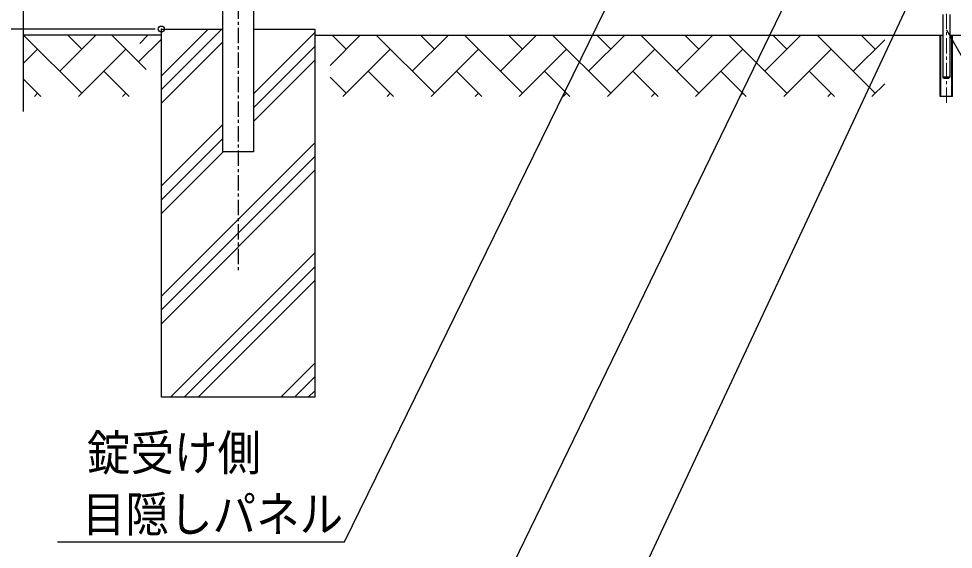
# Model space of a CAD drawing. Units: millimetres, scale not verified. Extents: x -4425 to 4425, y -3150 to 3150.
# Drawn here: x 90 to 1613, y -1568 to -703 of the extents above; entities that cross this region are included whole.
import ezdxf
from ezdxf.enums import TextEntityAlignment as Align

# ---------------------------------------------------------------- set-up
doc = ezdxf.new("R2010")
doc.units = ezdxf.units.MM
doc.header["$LTSCALE"] = 20
doc.header["$PDMODE"] = 32
doc.header["$PDSIZE"] = 10
doc.linetypes.add('USER1', pattern=[2, 1.25, -0.25, 0.25, -0.25])
for name, color, linetype, lineweight in [('0-1_0', 7, 'Continuous', 25), ('0-3_寸法線', 4, 'Continuous', 25), ('0-6_LAYER04', 1, 'USER1', 25), ('0-7_外形線', 7, 'Continuous', 25), ('0-9_EXTCNT-L', 4, 'Continuous', 25), ('0-D_ハッチング', 4, 'Continuous', 25), ('0-F_軸線', 1, 'USER1', 9), ('1-3_新目隠小2', 4, 'Continuous', 25), ('1-7_LAYER12', 3, 'Continuous', 25)]:
    doc.layers.add(name, color=color, linetype=linetype, lineweight=lineweight)
doc.layers.add('0-5_DEFPOINTS', color=7, linetype='Continuous')
doc.styles.add('ＭＳ ゴシック', font='')
doc.styles.get('ＭＳ ゴシック').set_extended_font_data('MS Gothic')

msp = doc.modelspace()

# ---------------------------------------------------------------- linework, layer by layer
at = {"layer": '0-1_0', "color": 4}
msp.add_line((312.31, -720.11), (-78.39, -720.11), dxfattribs=at)
at = {"layer": '0-3_寸法線'}
msp.add_line((312.31, -720.11), (-218.39, -720.11), dxfattribs=at)
at = {"layer": '0-5_DEFPOINTS'}
msp.add_point((322.31, -720.11), dxfattribs=at)
at = {"layer": '0-6_LAYER04'}
msp.add_line((447.26, 441.87), (447.26, -1116.37), dxfattribs=at)
at = {"layer": '0-7_外形線'}
for p, q in [((422.26, -920.11), (422.26, 404.89)), ((472.26, 404.89), (472.26, -920.11)), ((1595.76, -696.11), (1595.76, -798.11)), ((1607.76, -798.11), (1607.76, -696.11)), ((322.26, -730.11), (97.26, -730.11)), ((322.26, -1320.11), (322.26, -720.11)), ((322.26, -720.11), (422.26, -720.11)), ((472.26, -720.11), (572.26, -720.11)), ((572.26, -720.11), (572.26, -1320.11)), ((572.26, -730.11), (1595.76, -730.11)), ((1591.76, -830.11), (1591.76, -730.11)), ((1592.96, -830.11), (1592.96, -730.11)), ((1607.76, -730.11), (2662.26, -730.11)), ((1610.56, -830.11), (1610.56, -730.11)), ((1611.76, -830.11), (1611.76, -730.11)), ((1595.76, -798.11), (1607.76, -798.11)), ((1597.76, -800.11), (1595.76, -798.11)), ((1611.76, -830.11), (1591.76, -830.11)), ((472.26, -920.11), (422.26, -920.11)), ((572.26, -1320.11), (322.26, -1320.11))]:
    msp.add_line(p, q, dxfattribs=at)
msp.add_lwpolyline([(1597.76, -800.11), (1605.76, -800.11), (1607.76, -798.11)], dxfattribs=at)
at = {"layer": '0-9_EXTCNT-L'}
msp.add_line((97.26, 571.47), (97.26, -854.61), dxfattribs=at)
at = {"layer": '0-D_ハッチング'}
for p, q in [((192.51, -824.78), (97.85, -730.11)), ((156.59, -788.86), (215.34, -730.11)), ((192.51, -752.94), (169.69, -730.11)), ((297.26, -785.84), (241.53, -730.11)), ((287.26, -743.36), (300.51, -730.11)), ((597.26, -779.24), (646.39, -730.11)), ((623.57, -752.94), (600.74, -730.11)), ((767.25, -824.78), (672.58, -730.11)), ((731.33, -788.86), (790.07, -730.11)), ((767.25, -752.94), (744.42, -730.11)), ((910.93, -824.78), (816.27, -730.11)), ((875.01, -788.86), (933.76, -730.11)), ((910.93, -752.94), (888.11, -730.11)), ((1054.62, -824.78), (959.95, -730.11)), ((1018.7, -788.86), (1077.44, -730.11)), ((1054.62, -752.94), (1031.79, -730.11)), ((1198.3, -824.78), (1103.63, -730.11)), ((1162.38, -788.86), (1221.13, -730.11)), ((1198.3, -752.94), (1175.48, -730.11)), ((1341.99, -824.78), (1247.32, -730.11)), ((1306.06, -788.86), (1364.81, -730.11)), ((1341.99, -752.94), (1319.16, -730.11)), ((1485.67, -824.78), (1391, -730.11)), ((1485.67, -752.94), (1462.84, -730.11)), ((285.05, -773.63), (322.26, -736.42)), ((1449.75, -788.86), (1501.26, -737.34)), ((97.26, -776.34), (120.67, -752.94)), ((187.18, -830.11), (264.35, -752.94)), ((618.23, -830.11), (695.41, -752.94)), ((761.92, -830.11), (839.09, -752.94)), ((905.6, -830.11), (982.78, -752.94)), ((1049.28, -830.11), (1126.46, -752.94)), ((1192.97, -830.11), (1270.14, -752.94)), ((1336.65, -830.11), (1413.83, -752.94)), ((269.69, -830.11), (228.43, -788.86)), ((700.74, -830.11), (659.49, -788.86)), ((844.42, -830.11), (803.17, -788.86)), ((988.11, -830.11), (946.85, -788.86)), ((1131.79, -830.11), (1090.54, -788.86)), ((1275.48, -830.11), (1234.22, -788.86)), ((1419.16, -830.11), (1377.91, -788.86)), ((126, -830.11), (97.26, -801.37)), ((623.57, -824.78), (597.26, -798.48)), ((1480.34, -830.11), (1501.26, -809.18)), ((115.34, -830.11), (120.67, -824.78)), ((259.02, -830.11), (264.35, -824.78)), ((690.07, -830.11), (695.41, -824.78)), ((833.76, -830.11), (839.09, -824.78)), ((977.44, -830.11), (982.78, -824.78)), ((1121.13, -830.11), (1126.46, -824.78)), ((1264.81, -830.11), (1270.14, -824.78)), ((1408.49, -830.11), (1413.83, -824.78))]:
    msp.add_line(p, q, dxfattribs=at)
at = {"layer": '0-F_軸線'}
msp.add_line((1601.76, -840.02), (1601.76, -513.7), dxfattribs=at)
at = {"layer": '1-3_新目隠小2'}
for p, q in [((322.26, -818.64), (420.8, -720.11)), ((322.26, -796.19), (398.35, -720.11)), ((472.26, -825.8), (572.26, -725.8)), ((322.26, -841.09), (422.26, -741.09)), ((472.26, -848.25), (572.26, -748.25)), ((472.26, -870.7), (572.26, -770.7)), ((322.26, -975.8), (422.26, -875.8)), ((322.26, -998.25), (422.26, -898.25)), ((322.26, -1155.4), (572.26, -905.4)), ((322.26, -1020.7), (422.85, -920.11)), ((322.26, -1177.85), (572.26, -927.85)), ((322.26, -1200.3), (572.26, -950.3)), ((337.16, -1320.11), (572.26, -1085.01)), ((359.61, -1320.11), (572.26, -1107.46)), ((382.06, -1320.11), (572.26, -1129.91)), ((516.77, -1320.11), (572.26, -1264.61)), ((539.22, -1320.11), (572.26, -1287.06)), ((561.67, -1320.11), (572.26, -1309.51))]:
    msp.add_line(p, q, dxfattribs=at)
at = {"layer": '1-7_LAYER12', "color": 7}
for points in [[(393.39, -1663.13), (861.25, -1663.13), (1705.09, 76.66)], [(396.83, -1784.98), (1022.16, -1784.98), (1890.03, 69.59)], [(153.19, -1555.81), (621.04, -1555.81), (1405.12, 46.83)], [(2327.13, -1033.22), (1780.54, -1033.22), (1602.76, -721.84)]]:
    msp.add_lwpolyline(points, dxfattribs=at)

# ---------------------------------------------------------------- texts
at = {"layer": '1-7_LAYER12', "style": 'ＭＳ ゴシック', "width": 0.9}
for s, p in [('錠受け側', (201.04, -1456.91)), ('目隠しパネル', (193.04, -1556.91))]:
    msp.add_text(s, height=57.77, dxfattribs=at).set_placement(p, align=Align.BOTTOM_LEFT)

doc.saveas('drawing.dxf')
